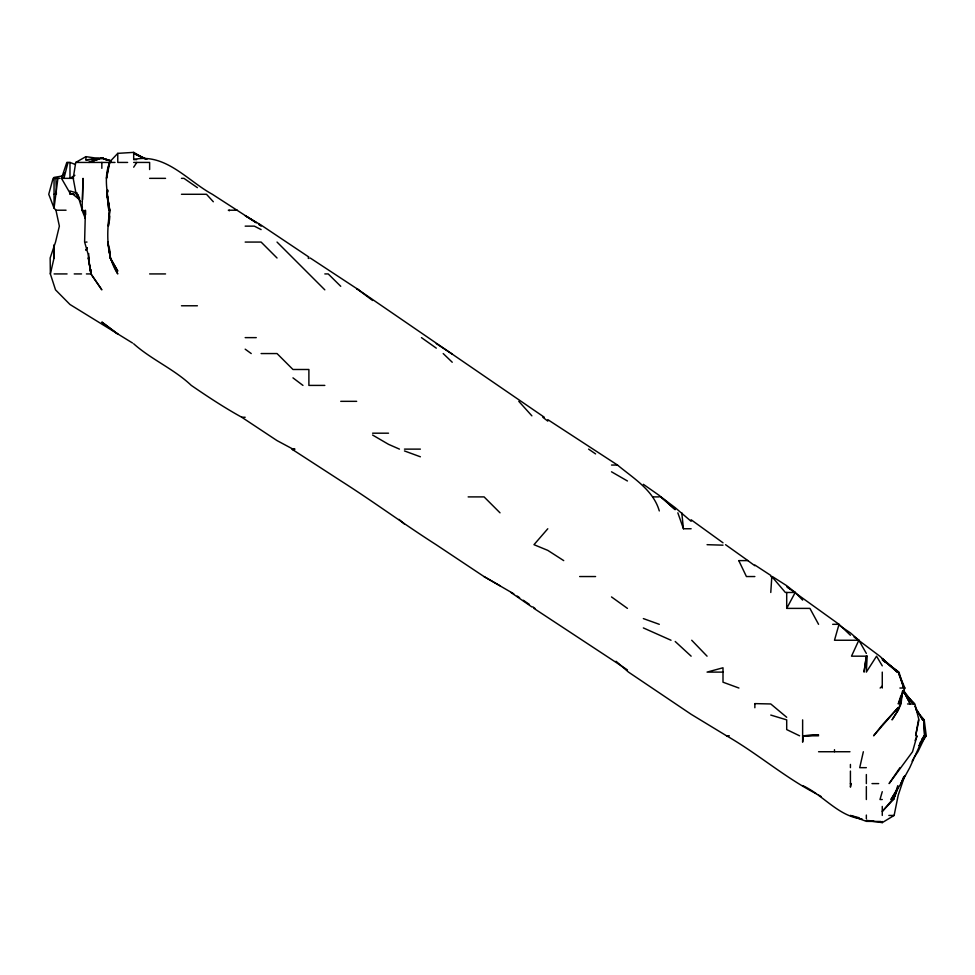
<?xml version="1.0" encoding="UTF-8"?>
<svg xmlns="http://www.w3.org/2000/svg" width="975" height="975" viewBox="0 0 975 975"><rect width="100%" height="100%" fill="white"/><g stroke="black" fill="none" stroke-linecap="round" stroke-linejoin="round"><path stroke-width="1.46" d="M82.546 199.595L83.033 178.352L82.01 210.21L82.375 207.175M109.493 220.35L109.675 215.999M88.749 253.646L88.274 257.997L90.98 273.926L101.839 289.843L90.955 273.926L91.138 269.575M840.097 625.877L850.419 632.885L858.841 640.246L851.504 656.175L867.165 656.175L866.348 672.104L876.549 656.175L882.265 665.84M770.774 592.471L771.822 576.542L770.774 576.542M107.664 191.392L107.043 194.281L108.834 210.21L107.079 194.281L107.701 189.942L107.043 194.281L109.761 210.21L108.359 226.139C112.893 204.86 100.815 183.3 109.785 162.435L106.494 178.352L109.212 162.435L117.768 153.355L133.685 152.38L145.945 159.388M57.915 178.352L54.052 208.114L55.953 210.21L59.365 226.139L55.538 242.068L50.152 257.997L50.359 273.926L55.514 289.843L69.981 304.493L132.539 343.017M109.761 210.21C106.836 231.66 105.507 254.902 117.768 273.926L110.309 257.997L107.969 242.068L110.285 257.997L117.768 271.111L110.321 257.997L109.261 247.857L110.321 257.997L109.98 253.646M902.582 690.922L901.034 703.962L898.194 710.324L892.04 719.879L898.194 709.922L900.278 703.962M900.997 698.161L900.266 703.962L902.74 690.922M866.348 656.285L864.033 672.104L866.348 656.175L867.165 656.175M98.938 158.511L85.91 156.646L75.733 162.435L73.21 178.352L76.184 194.281L80.669 201.63M918.487 719.879L915.647 735.808L918.95 719.879L914.903 703.962L907.554 703.962M873.576 820.95L866.348 820.487L882.265 822.62L894.124 815.441L898.194 795.295L904.739 775.625M863.35 751.737L859.718 767.666L866.348 767.666M50.359 273.926L54.052 257.997L54.052 245.127L54.052 257.997M63.923 178.352L68.006 162.435M882.265 791.688L879.986 799.524L882.265 799.524M897.768 785.667L893.49 799.524L882.265 811.444L892.503 799.524M901.01 695.273L898.267 703.962L904.873 688.033L898.194 672.104L882.265 658.673L897.171 672.104L879.779 656.175L854.112 636.919L858.841 640.246L866.348 653.433M903.63 776.953L900.949 783.595L890.967 799.524L898.194 787.337L893.49 799.524L898.194 786.533L895.355 793.028M915.098 740.586L917.036 735.808L912.539 751.737L889.115 783.595L899.949 767.666M921.18 716.82L924.203 719.879L926.25 735.808L924.129 735.808L909.76 767.666L901.01 783.595L904.873 775.625M912.125 761.256L913.453 758.696M64.313 173.05L61.486 178.352L69.981 193.099M87.165 247.955L85.91 250.319L87.25 247.955M818.561 624.317L809.908 608.388L786.703 608.388L795.21 592.471L786.703 585.695L772.346 576.542M921.814 739.489L924.129 735.808M133.685 167.188L136.829 162.435M919.791 743.157L924.641 735.808L923.959 719.879L915.915 709.654M914.123 757.404L917.914 751.737L925.604 735.808L918.95 745.607M922.021 739.513L924.641 735.808L923.776 722.78M919.206 745.607L926.25 735.808M881.4 726.009L873.6 735.808L898.194 707.533L882.265 724.925M547.792 528.755L533.983 544.684L547.792 550.375L563.721 560.613M880.145 688.033L882.265 686.083M74.88 175.329L69.981 178.352L69.981 162.435L66.812 162.435L61.486 178.352L73.612 178.352M62.741 175.927L54.052 177.413L54.052 208.114L48.75 194.281L53.077 178.352L59.902 178.352M85.91 156.646L85.91 159.888L101.839 157.853L107.323 160.144M85.91 159.888L97.488 159.181M133.685 152.38L133.685 159.498C165.482 152.624 187.261 180.631 212.343 194.281L256.206 222.629M75.733 162.435L115.001 162.435M127.615 162.435L117.768 162.435L117.768 153.355M133.685 162.435L149.626 162.435L149.626 169.54M149.626 178.352L165.543 178.352M181.472 178.352L183.946 178.352L197.401 187.663M54.052 194.281L56.367 194.281L55.941 178.352M74.002 194.281L69.981 194.281L69.981 191.002L77.257 193.05M181.472 194.281L206.481 194.281L213.33 201.764M55.953 210.21L66.056 210.21M228.296 210.21L237.278 210.21M245.176 226.139L254.329 226.139L261.105 229.588M85.91 242.068L87.007 242.068M245.176 242.068L261.105 242.068L277.034 257.997M54.088 273.926L67.068 273.926M74.222 273.926L81.534 273.926M86.397 273.926L90.955 273.926L88.469 257.997L90.955 273.926M149.626 273.926L165.543 273.926M324.821 273.926L328.222 273.926L340.738 286.297M181.472 305.772L197.401 305.772M245.176 337.63L256.267 337.63M261.105 353.559L277.034 353.559L292.963 369.488L308.892 369.488L308.892 385.405L324.821 385.405M340.738 401.334L356.667 401.334M133.685 343.785C151.478 359.665 173.928 368.952 191.295 385.405C207.638 396.618 224.372 407.672 241.776 417.263L245.176 417.263M372.596 433.192L388.525 433.192M404.454 449.122L420.383 449.122M611.508 465.051L617.516 465.051C633.323 478.237 653.287 489.962 659.295 510.937M468.158 496.897L484.087 496.897L500.017 512.826M653.299 496.897L659.295 496.897M677.844 512.826L683.451 528.755L691.141 528.755M707.07 544.684L722.999 545.171M738.806 560.613L747.837 560.613L754.857 565.744M241.776 417.263L277.034 440.602L292.963 449.122L292.963 449.841L294.974 449.122L291.83 449.122L340.994 480.98C373.254 501.516 403.918 524.123 436.117 544.684L483.978 576.542L513.788 593.836M579.65 576.542L595.579 576.542M754.857 576.542L746.423 576.542L738.916 560.893M802.632 600.1L795.21 592.471L785.362 592.471L771.822 576.542M832.674 624.317L839.024 624.317L850.419 635.249M858.841 640.246L834.49 640.246L839.024 624.317L786.703 586.718M722.999 672.104L707.07 672.104L722.999 667.777L722.999 682.195L738.916 688.033M899.901 688.033L904.873 688.033M922.472 719.879L924.203 719.879M616.054 661.269L628.485 672.104L691.141 714.297L726.57 735.808L729.312 735.808M818.561 735.808L802.632 735.808L818.561 734.906L803.339 735.808L802.632 742.17L802.632 719.879M818.561 751.737L849.968 751.737M850.419 783.595L851.321 783.595L850.419 787.154L850.419 771.079M872.003 783.595L878.682 783.595M888.834 815.441L894.124 815.441M880.815 821.486L866.348 821.352L850.419 815.441L859.109 817.733M754.857 703.609L770.774 703.962L786.703 717.283M133.685 159.498L136.585 159.656M69.981 193.72L74.002 194.062M861.997 818.878C838.622 816.66 823.241 794.978 802.632 785.582M111.345 160.826L101.839 158.011L88.81 162.435L101.839 158.035L111.04 161.107L101.839 158.035L107.323 160.229M770.774 715.065L786.703 719.879L786.703 729.58L799.573 735.808M643.354 618.589L659.295 624.317M404.454 450.938L420.383 456.788M69.981 162.435L75.294 164.458M671.019 640.246L643.354 627.924M146.969 159.23L133.685 153.416L141.655 157.45M399.457 449.122L388.525 444.332L372.596 435.033M816.112 793.662C784.436 777.221 757.465 753.504 726.57 735.808M500.017 585.756L483.978 576.542M818.561 795.064L821.145 796.551M611.508 471.803L627.437 480.98M747.935 560.613L725.546 544.684M372.596 300.483L356.667 288.588L544.342 417.263M627.437 669.898L533.934 608.388M256.206 222.69L245.176 215.621L261.105 225.091L308.892 257.071M547.792 419.628L617.516 465.051M436.3 343.614L452.242 354.132L451.486 353.559M754.857 565.013L770.774 575.421M308.088 257.997L308.892 258.533M722.999 542.795L691.141 519.773M787.922 587.535L790.347 589.18M792.785 590.826L795.21 592.471M310.208 257.997L358.654 289.843M588.595 449.122L595.579 453.911M517.164 596.042L519.614 597.724M523.295 600.247L529.425 604.451M531.875 606.962L510.937 592.471M643.354 484.319L659.295 495.471L675.212 509.657L660.916 496.897L675.212 507.707L691.141 521.32M421.444 337.63L436.3 348.16M882.265 659.868L898.974 672.104L903.776 688.033L898.67 673.432M611.508 596.932L627.437 608.388M245.176 349.172L251.233 353.559M532.886 606.889L534.922 608.388M117.768 334.011L101.839 322.055L117.768 334.047M292.963 377.861L302.957 385.405M883.411 660.733L885.678 662.488M890.236 665.986L898.194 672.104M542.795 417.263L547.792 421.115M72.967 194.281L79.438 199.619M399.055 519.407L404.454 524.099M675.212 641.501L691.141 656.175M907.749 697.064L914.123 703.085M443.198 353.559L452.242 362.249M907.749 697.588L914.123 703.962L904.191 692.579M277.034 242.068L324.821 289.843M691.714 640.246L707.07 656.175M920.753 716.82L923.593 719.879M518.798 401.334L531.875 415.837M904.02 692.579L913.538 703.962L903.423 690.3M916.707 711.141L918.438 713.639M920.156 716.138L922.74 719.879L914.842 706.363M903.167 690.69L910.272 703.962L903.533 690.69M79.633 198.266L77.549 194.281L82.302 210.21M82.01 210.21L85.349 218.449M89.213 257.997L84.606 242.068L85.41 210.21L85.617 214.695M85.3 217.072L83.789 210.21L85.373 218.071M107.043 194.281L109.773 210.21M681.781 512.826L683.451 528.755M882.265 672.104L882.265 688.033M882.265 806.435L882.265 815.441M882.265 821.498L882.265 822.62M866.348 774.54L866.348 783.595M866.348 786.593L866.348 799.524M866.348 815.063L866.348 818.756M850.419 764.437L850.419 767.666M834.49 749.69L834.49 751.737M786.703 592.471L786.703 608.388M754.857 703.962L754.857 707.74M229.247 210.21L229.247 210.844M101.839 157.853L101.839 158.925M101.839 162.435L101.839 168.322M261.105 225.834L258.655 224.262L261.105 225.834"/></g></svg>
